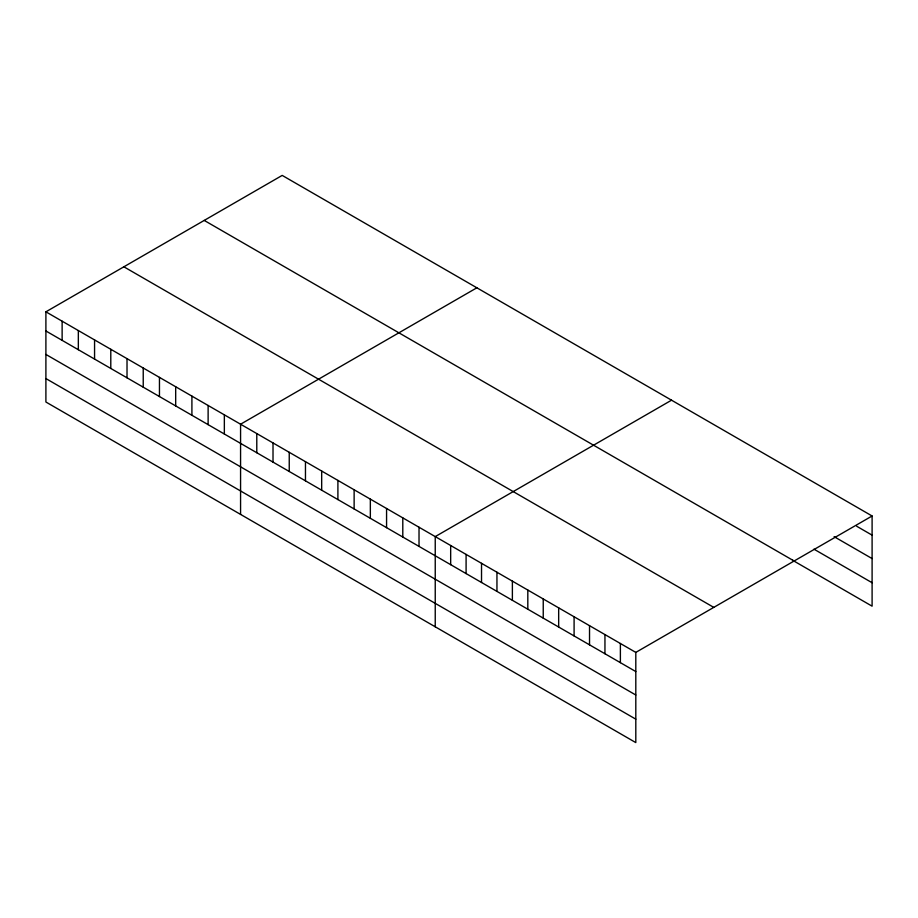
<?xml version="1.0" encoding="UTF-8"?>
<svg xmlns="http://www.w3.org/2000/svg" width="918" height="918" viewBox="0 0 918 918"><rect width="100%" height="100%" fill="white"/><g stroke="black" fill="none" stroke-linecap="round" stroke-linejoin="round"><path stroke-width="1.38" d="M45.9 311.822L635.807 652.4L635.807 742.593L45.9 402.015L45.9 311.822L282.193 175.407L872.1 515.985L872.1 606.178L792.59 560.267M476.867 287.793L240.573 424.219L240.573 514.413M671.528 400.191L435.235 536.605L435.235 626.799M635.807 652.4L872.1 515.985M856.666 526.232L872.1 535.148M834.118 536.663L872.1 558.58M813.945 549.159L872.1 582.735M204.221 220.423L794.127 561.001M123.873 266.805L713.779 607.383M45.9 330.985L635.807 671.563M45.9 354.428L635.807 695.006M45.9 378.572L635.807 719.161M620.384 643.495L620.384 662.658M604.951 634.59L604.951 653.754M589.528 625.686L589.528 644.849M574.094 616.77L574.094 635.933M558.672 607.865L558.672 627.028M543.238 598.961L543.238 618.124M527.816 590.056L527.816 609.219M512.382 581.14L512.382 600.303M496.948 572.235L496.948 591.399M481.525 563.331L481.525 582.494M466.092 554.426L466.092 573.589M450.669 545.51L450.669 564.673M419.021 527.242L419.021 546.405M402.795 517.878L402.795 537.041M386.57 508.515L386.57 527.666M370.344 499.14L370.344 518.303M354.13 489.776L354.13 508.939M337.904 480.412L337.904 499.576M321.679 471.049L321.679 490.212M305.464 461.685L305.464 480.837M289.239 452.31L289.239 471.473M273.013 442.946L273.013 462.11M256.788 433.583L256.788 452.746M224.348 414.844L224.348 434.007M208.122 405.481L208.122 424.644M191.908 396.117L191.908 415.28M175.682 386.753L175.682 405.917M159.457 377.39L159.457 396.553M143.231 368.015L143.231 387.178M127.017 358.651L127.017 377.814M110.791 349.288L110.791 368.451M94.565 339.924L94.565 359.087M78.34 330.56L78.34 349.724M62.126 321.185L62.126 340.349"/></g></svg>
